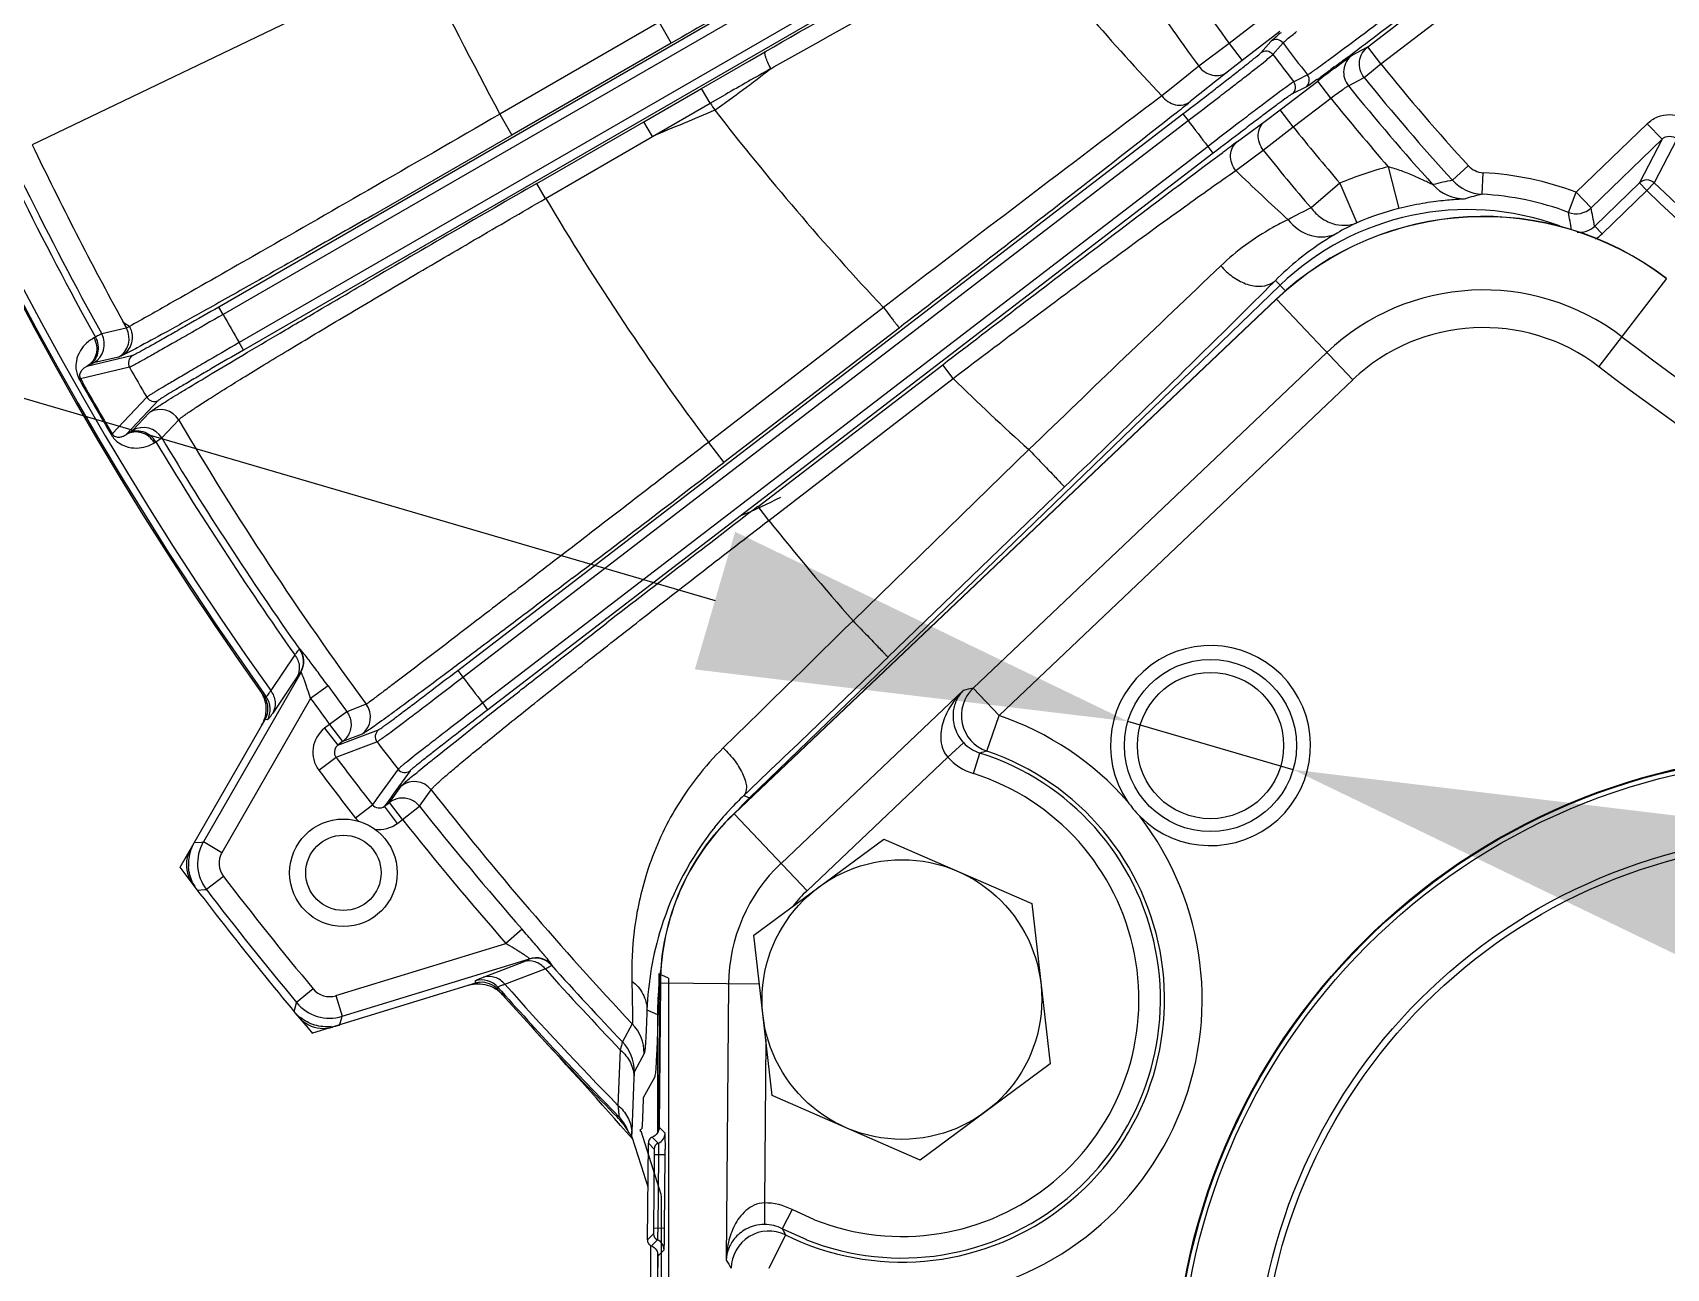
# Model space of a CAD drawing. Header units: millimetres. Extents: x -6 to 705, y -10 to 538.
# Drawn here: x 476.02 to 491.21, y 295.84 to 307.32 of the extents above; entities that cross this region are included whole.
import ezdxf

# ---------------------------------------------------------------- set-up
doc = ezdxf.new("R2010")
doc.units = ezdxf.units.MM
doc.linetypes.add('HIDDEN', pattern=[9.525, 6.35, -3.175])
for name, color, linetype in [('02___PRT_ALL_AXES', 7, 'Continuous'), ('06___PRT_ALL_SURFS', 7, 'Continuous'), ('3_ALL_AXES', 7, 'Continuous'), ('DEFAULT_2', 8, 'HIDDEN')]:
    doc.layers.add(name, color=color, linetype=linetype)
doc.layers.add('\\M+5D7DC\\M+5C4DA\\M+5BFF2\\M+5CFDF', color=7, linetype='Continuous', lineweight=50)

msp = doc.modelspace()

# ---------------------------------------------------------------- linework, layer by layer
at = {"color": 0, "linetype": 'Continuous', "lineweight": -3}
for p, q in [((488.43, 307.192), (490.951, 309.126)), ((485.109, 309.023), (477.749, 304.773)), ((485.149, 308.954), (477.789, 304.704)), ((488.552, 307.033), (491.029, 308.934)), ((485.3, 308.692), (477.939, 304.443)), ((485.34, 308.623), (477.979, 304.373)), ((479.617, 308.013), (476.013, 306.282)), ((481.842, 307.42), (480.361, 306.566)), ((481.842, 307.421), (481.955, 307.225)), ((487.491, 307.492), (487.141, 307.224)), ((487.612, 307.334), (487.263, 307.066)), ((481.955, 307.225), (480.473, 306.37)), ((482.681, 307.062), (482.8, 307.131)), ((482.8, 307.131), (482.83, 307.148)), ((487.141, 307.224), (486.859, 307.011)), ((487.141, 307.224), (487.263, 307.066)), ((487.436, 307.136), (487.53, 307.243)), ((487.548, 307.12), (487.619, 307.201)), ((487.619, 307.201), (487.643, 307.228)), ((488.284, 307.114), (488.43, 307.192)), ((488.552, 307.033), (488.43, 307.192)), ((482.237, 306.806), (482.681, 307.062)), ((482.881, 306.989), (482.91, 307.006)), ((486.859, 307.011), (486.602, 306.806)), ((487.123, 306.957), (486.78, 306.683)), ((487.263, 307.066), (487.123, 306.957)), ((488.118, 307.005), (488.088, 306.982)), ((488.397, 306.908), (488.552, 307.033)), ((481.699, 306.496), (482.237, 306.806)), ((482.318, 306.668), (482.237, 306.806)), ((486.602, 306.806), (486.516, 306.737)), ((487.615, 306.606), (487.965, 306.874)), ((487.856, 306.818), (487.728, 306.755)), ((487.774, 306.883), (487.742, 306.868)), ((487.87, 306.931), (487.774, 306.883)), ((487.881, 306.833), (487.856, 306.818)), ((487.958, 306.888), (487.881, 306.833)), ((488.086, 306.716), (487.965, 306.874)), ((488.25, 306.83), (488.397, 306.908)), ((481.78, 306.358), (482.317, 306.668)), ((482.317, 306.668), (482.458, 306.748)), ((487.737, 306.448), (488.086, 306.716)), ((479.97, 301.395), (486.712, 306.569)), ((480.018, 301.332), (486.761, 306.506)), ((480.361, 306.566), (480.473, 306.37)), ((480.706, 305.922), (481.699, 306.496)), ((481.78, 306.358), (481.699, 306.496)), ((486.648, 306.577), (486.606, 306.544)), ((486.712, 306.569), (486.761, 306.506)), ((487.219, 306.311), (487.475, 306.5)), ((487.475, 306.5), (487.615, 306.606)), ((487.737, 306.448), (487.615, 306.606)), ((480.787, 305.783), (481.78, 306.358)), ((487.459, 306.23), (487.737, 306.448)), ((490.367, 305.84), (491.027, 306.477)), ((490.506, 305.696), (491.166, 306.333)), ((491.166, 306.333), (490.955, 305.927)), ((491.166, 306.333), (491.027, 306.477)), ((491.305, 306.334), (491.094, 305.927)), ((486.945, 306.266), (480.202, 301.092)), ((486.993, 306.203), (480.251, 301.029)), ((486.993, 306.203), (486.945, 306.266)), ((487.037, 306.177), (487.083, 306.211)), ((487.203, 306.042), (487.459, 306.23)), ((488.621, 306.077), (488.719, 305.69)), ((489.218, 305.952), (489.365, 306.086)), ((480.787, 305.783), (480.706, 305.922)), ((488.171, 305.924), (487.903, 305.695)), ((488.171, 305.924), (488.33, 305.557)), ((489.493, 305.822), (489.503, 306.021)), ((490.955, 305.927), (490.54, 305.526)), ((491.025, 305.855), (490.955, 305.927)), ((491.094, 305.927), (491.025, 305.855)), ((490.296, 305.653), (490.367, 305.84)), ((490.506, 305.696), (490.367, 305.84)), ((491.025, 305.855), (490.609, 305.454)), ((490.609, 305.454), (490.54, 305.526)), ((487.617, 304.976), (482.682, 300.21)), ((487.573, 305.021), (487.49, 304.939)), ((487.573, 305.021), (487.67, 304.921)), ((491.206, 305.038), (490.579, 304.219)), ((482.539, 300.061), (487.581, 304.845)), ((487.581, 304.845), (488.29, 304.097)), ((477.789, 304.704), (477.749, 304.773)), ((483.927, 304.769), (482.3, 303.515)), ((476.889, 304.578), (476.66, 304.523)), ((476.917, 304.593), (476.889, 304.578)), ((484.073, 304.578), (482.443, 303.327)), ((476.601, 304.493), (476.588, 304.486)), ((477.979, 304.373), (477.939, 304.443)), ((476.918, 304.213), (476.462, 304.105)), ((476.948, 304.322), (476.523, 304.221)), ((476.536, 304.228), (476.523, 304.221)), ((476.815, 304.307), (476.585, 304.253)), ((482.762, 302.919), (484.479, 304.237)), ((484.575, 304.109), (484.479, 304.237)), ((484.761, 301.23), (488.049, 304.351)), ((476.452, 304.1), (476.462, 304.105)), ((482.861, 302.789), (484.575, 304.109)), ((485.002, 300.976), (488.29, 304.097)), ((477.079, 303.935), (476.758, 303.593)), ((477.188, 303.906), (476.889, 303.588)), ((476.947, 303.626), (477.105, 303.793)), ((477.219, 303.556), (477.376, 303.723)), ((476.748, 303.588), (476.758, 303.593)), ((476.889, 303.588), (476.901, 303.596)), ((477.151, 303.512), (477.163, 303.52)), ((482.3, 303.515), (482.443, 303.327)), ((485.279, 303.448), (483.645, 301.857)), ((485.611, 303.101), (483.97, 301.517)), ((482.861, 302.789), (482.762, 302.919)), ((481.035, 302.252), (481.002, 302.227)), ((481.323, 301.81), (481.357, 301.836)), ((478.455, 301.54), (478.231, 301.208)), ((478.503, 301.592), (478.499, 301.591)), ((478.513, 301.377), (477.605, 299.8)), ((478.474, 301.331), (478.25, 300.998)), ((478.513, 301.377), (478.509, 301.376)), ((479.97, 301.395), (480.018, 301.332)), ((478.764, 301.25), (478.602, 301.133)), ((484.671, 301.21), (482.976, 299.601)), ((484.761, 301.23), (485.002, 300.976)), ((478.602, 301.133), (477.778, 299.7)), ((478.19, 301.15), (478.169, 301.156)), ((479.12, 301.08), (478.939, 301.011)), ((480.251, 301.029), (480.202, 301.092)), ((477.388, 299.565), (478.179, 300.94)), ((478.2, 300.934), (478.179, 300.94)), ((478.778, 300.893), (478.732, 300.857)), ((478.939, 301.011), (478.778, 300.893)), ((478.778, 300.893), (478.9, 300.734)), ((484.889, 300.645), (485.002, 300.976)), ((478.732, 300.857), (478.854, 300.699)), ((478.854, 300.699), (479.084, 300.786)), ((478.9, 300.734), (478.854, 300.699)), ((479.081, 300.802), (478.9, 300.734)), ((479.069, 300.674), (479.219, 300.731)), ((479.084, 300.786), (479.234, 300.843)), ((484.525, 300.588), (484.672, 300.723)), ((478.679, 300.467), (478.839, 300.587)), ((478.839, 300.587), (479.069, 300.674)), ((484.525, 300.588), (483.217, 299.347)), ((484.764, 300.436), (484.825, 300.626)), ((479.415, 300.476), (479.218, 300.203)), ((479.527, 300.462), (479.37, 300.244)), ((479.335, 300.167), (479.445, 300.32)), ((479.613, 300.133), (479.723, 300.285)), ((479.02, 300.023), (479.177, 300.146)), ((479.218, 300.203), (479.177, 300.146)), ((479.322, 300.177), (479.289, 300.132)), ((479.289, 300.132), (479.335, 300.167)), ((479.411, 299.973), (479.289, 300.132)), ((479.37, 300.244), (479.322, 300.177)), ((479.457, 300.009), (479.335, 300.167)), ((479.457, 300.009), (479.613, 300.133)), ((482.63, 300.232), (482.682, 300.21)), ((482.682, 300.21), (482.689, 300.203)), ((479.411, 299.973), (479.457, 300.009)), ((483.217, 299.347), (482.539, 300.061)), ((477.52, 299.795), (477.589, 299.799)), ((477.589, 299.799), (477.605, 299.8)), ((477.778, 299.7), (477.605, 299.8)), ((477.548, 299.352), (477.618, 299.357)), ((477.618, 299.357), (477.634, 299.358)), ((477.792, 299.479), (477.634, 299.358)), ((480.568, 298.988), (480.418, 298.856)), ((478.838, 298.371), (480.418, 298.856)), ((478.897, 298.18), (480.636, 298.714)), ((480.208, 298.543), (480.582, 298.687)), ((480.408, 298.477), (480.782, 298.622)), ((480.635, 298.711), (480.636, 298.714)), ((480.842, 298.654), (480.844, 298.657)), ((480.136, 298.486), (478.619, 298.021)), ((480.135, 298.503), (480.135, 298.508)), ((480.136, 298.486), (480.135, 298.503)), ((480.344, 298.428), (480.343, 298.45)), ((481.929, 298.535), (481.841, 298.573)), ((481.854, 298.486), (481.843, 297.147)), ((482.776, 298.478), (481.854, 298.486)), ((481.929, 298.535), (481.929, 295.106)), ((482.488, 298.48), (482.466, 295.913)), ((478.448, 298.225), (478.467, 298.292)), ((478.467, 298.292), (478.472, 298.307)), ((478.625, 298.435), (478.472, 298.307)), ((478.838, 298.371), (478.897, 298.18)), ((478.872, 298.098), (478.892, 298.165)), ((478.892, 298.165), (478.897, 298.18)), ((481.729, 298.238), (481.827, 298.197)), ((481.827, 298.197), (481.827, 297.095)), ((481.827, 298.197), (481.852, 298.197)), ((481.593, 298.11), (481.501, 297.942)), ((481.481, 297.868), (481.459, 297.351)), ((481.703, 297.834), (481.612, 297.666)), ((482.834, 297.966), (482.821, 296.444)), ((481.608, 297.606), (481.59, 297.107)), ((481.801, 297.616), (481.695, 297.422)), ((481.694, 297.407), (481.688, 297.236)), ((481.695, 297.422), (481.694, 297.407)), ((481.466, 297.249), (481.452, 297.243)), ((481.563, 297.097), (481.555, 297.108)), ((481.59, 297.107), (481.589, 297.086)), ((481.666, 297.127), (481.68, 297.133)), ((481.666, 297.127), (481.666, 297.109)), ((481.671, 297.114), (481.666, 297.109)), ((481.671, 297.114), (481.859, 296.526)), ((481.898, 297.092), (481.843, 297.147)), ((481.734, 296.101), (481.742, 297)), ((481.742, 297), (481.796, 296.944)), ((481.779, 297.055), (481.834, 296.999)), ((481.796, 296.944), (481.797, 296.892)), ((481.797, 296.892), (481.791, 296.208)), ((481.899, 296.892), (481.797, 296.892)), ((481.835, 296.892), (481.829, 296.207)), ((481.893, 296.207), (481.899, 296.892)), ((482.821, 296.444), (482.822, 296.244)), ((483.08, 296.382), (482.987, 296.204)), ((483.288, 296.286), (483.08, 296.382)), ((481.791, 296.208), (481.789, 296.156)), ((481.893, 296.207), (481.791, 296.208)), ((481.862, 296.249), (481.862, 295.08)), ((483.214, 296.101), (482.987, 296.204)), ((481.789, 296.156), (481.734, 296.101)), ((481.762, 296.045), (481.762, 295.08)), ((481.826, 296.1), (481.77, 296.045)), ((481.832, 295.952), (481.888, 296.007)), ((483.018, 296.147), (482.862, 295.833)), ((481.821, 294.614), (481.832, 295.952))]:
    msp.add_line(p, q, dxfattribs=at)
for centre, radius in [((504.629, 320.026), 17.5), ((504.629, 320.026), 16.986), ((486.968, 300.696), 0.68), ((492.629, 294.626), 6), ((492.629, 294.626), 5.993), ((492.629, 294.626), 5.95), ((492.629, 294.626), 5.25), ((492.629, 294.626), 5.19)]:
    msp.add_circle(centre, radius, dxfattribs=at)
for centre, radius, start, end in [((504.629, 320.026), 32.5, 170.2196, 215.4947), ((504.629, 320.026), 32.486, 170.1901, 215.5241), ((504.629, 320.026), 32.419, 170.2303, 215.4839), ((504.629, 320.026), 21.673, 211.294, 216.206), ((504.629, 320.026), 22.026, 211.2806, 216.2194), ((503.277, 322.572), 23.058, 218.3777, 223.3735), ((539.499, 337.912), 66.932, 206.53323, 207.92579), ((378.024, 453.863), 183.544, 306.99757, 307.44691), ((504.629, 320.026), 32.044, 203.5048, 208.9952), ((504.629, 320.026), 31.978, 203.5011, 208.9989), ((487.579, 307.18), 0.08, 36.9793, 127.4791), ((491.124, 303.044), 5.529, 129.278, 129.6743), ((447.836, 361.325), 67.627, 306.64464, 306.93939), ((487.484, 307.072), 0.08, 37.0569, 127.4417), ((504.629, 320.026), 21.408, 217.0735, 217.9265), ((504.629, 320.026), 21.268, 216.9956, 218.0044), ((488.406, 306.956), 0.2, 127.5809, 218.8784), ((472.176, 320.87), 17.529, 305.5224, 307.6402), ((564.813, 162.64), 165.981, 119.57897, 119.74699), ((509.33, 279.033), 35.094, 127.1861, 127.5032), ((477.241, 321.709), 18.29, 306.0203, 306.3734), ((466.759, 335.918), 35.947, 306.4542, 306.6147), ((504.629, 320.026), 20.671, 218.9444, 222.4045), ((487.679, 306.818), 0.08, 307.5738, 37.9435), ((487.807, 306.882), 0.08, 307.5583, 38.0208), ((482.208, 314.886), 9.851, 305.7147, 305.9905), ((504.629, 320.026), 21.033, 218.857, 222.1522), ((504.629, 320.026), 20.871, 218.9444, 222.4045), ((498.479, 317.408), 19.405, 213.606, 213.8361), ((881.23, -215.212), 654.393, 127.097726, 127.382437), ((456.814, 344.191), 48.009, 308.42, 308.6222), ((504.629, 320.026), 21.233, 218.8208, 221.068), ((562.368, 116.431), 206.317, 112.81701, 112.99225), ((502.21, 321.974), 25.105, 217.7526, 223.2597), ((504.629, 320.026), 22.407, 217.1143, 217.8857), ((504.629, 320.026), 21.673, 218.794, 220.5915), ((507.884, 321.59), 35.356, 205.6561, 208.6439), ((518.315, 264.109), 52.421, 126.3842, 126.5692), ((504.629, 320.026), 22.026, 218.7806, 220.5915), ((502.16, 321.477), 21.493, 225.9004, 227.6812), ((489.357, 303.174), 2.995, 104.2209, 113.3164), ((489.513, 306.222), 0.2, 222.4266, 267.0776), ((655.182, 3.633), 349.029, 119.99284, 120.28997), ((489.704, 303.365), 2.632, 100.6331, 104.6989), ((489.332, 306.178), 0.399, 222.023, 270.4245), ((489.514, 306.221), 0.4, 222.3393, 267.0254), ((489.357, 303.174), 2.851, 69.2471, 87.059), ((504.629, 320.026), 19.545, 226.1693, 264.544), ((503.281, 319.146), 26.163, 210.7137, 216.6849), ((490.005, 303.626), 2.255, 103.1265, 107.2815), ((489.357, 303.174), 2.651, 69.2471, 87.0588), ((504.629, 320.026), 19.644, 226.1693, 257.414), ((489.506, 302.815), 2.798, 52.5922, 133.5), ((489.357, 303.174), 2.505, 70.0081, 134), ((489.134, 303.042), 2.924, 114.8864, 119.5931), ((489.357, 303.174), 2.595, 104.2209, 113.3164), ((490.367, 305.84), 0.2, 249.2507, 313.9964), ((481.606, 304.156), 8.819, 8.7022, 9.777), ((480.478, 303.632), 10.238, 10.6562, 11.6299), ((489.432, 303.236), 2.57, 115.4091, 120.0436), ((490.401, 305.669), 0.2, 262.817, 314.006), ((490.4, 305.67), 0.301, 299.4655, 313.971), ((737.2, 42.017), 363.057, 133.54867, 133.93875), ((369.229, 423.946), 167.775, 313.92228, 314.82024), ((489.506, 302.815), 2.117, 52.5922, 133.5), ((504.629, 320.026), 30.906, 209.7204, 210.2796), ((476.485, 304.426), 0.2, 300.0255, 29.0084), ((476.715, 304.48), 0.2, 300.0234, 29.123), ((504.621, 319.806), 31.638, 208.6418, 208.7732), ((489.506, 302.815), 1.767, 52.5922, 133.5), ((504.997, 323.071), 23.383, 232.5922, 260.4078), ((476.988, 304.252), 0.08, 120.0233, 209.7203), ((504.629, 320.026), 31.905, 209.7117, 210.2883), ((504.997, 323.071), 23.733, 232.5922, 260.4078), ((504.629, 320.026), 32.366, 209.4762, 210.5238), ((504.629, 320.026), 32.355, 209.4762, 210.5238), ((500.494, 320.355), 22.745, 225.5832, 228.0152), ((477.148, 303.975), 0.08, 210.2797, 299.9767), ((477.205, 303.62), 0.2, 30.8803, 119.9912), ((477.047, 303.453), 0.2, 30.9919, 119.9769), ((504.666, 319.834), 31.691, 210.5564, 216.2827), ((504.629, 320.026), 32.044, 211.0048, 215.2337), ((504.629, 320.026), 31.978, 211.0011, 215.2035), ((254.932, 599.841), 373.74, 307.22697, 307.49845), ((698.051, 22.239), 353.739, 127.48919, 127.77651), ((503.054, 318.976), 25.88, 218.7177, 221.414), ((-18.657, 813.328), 716.875, 314.346779, 314.481808), ((486.968, 300.696), 0.93, 224.9514, 213.9918), ((478.336, 301.476), 0.2, 330.1135, 35.1908), ((478.339, 301.477), 0.2, 330.1102, 35.1906), ((319.59, 471.748), 236.642, 313.54891, 313.99837), ((504.629, 320.026), 30.906, 217.2204, 217.7796), ((504.629, 320.026), 31.961, 215.977, 216.5074), ((485.002, 300.976), 0.35, 133.541, 251.1192), ((486.126, 294.979), 6.398, 102.3231, 103.1482), ((478.005, 301.04), 0.2, 24.4304, 35.4463), ((478.006, 301.04), 0.2, 330.0715, 13.7814), ((478.004, 301.039), 0.201, 13.862, 24.4647), ((478.027, 301.034), 0.2, 330.0716, 35.507), ((504.629, 320.026), 32.161, 215.977, 216.5074), ((478.959, 300.961), 0.2, 307.5232, 36.6108), ((477.887, 301.034), 0.3, 330.1207, 341.1945), ((484.1, 298.335), 2.791, 41.295, 71.1595), ((478.903, 300.635), 0.28, 127.4797, 216.9935), ((478.782, 300.889), 0.195, 307.5108, 315.0728), ((479.283, 300.779), 0.08, 127.5727, 217.2222), ((504.629, 320.026), 31.905, 217.2117, 217.7883), ((484.93, 300.96), 0.35, 222.5525, 252.4845), ((478.903, 300.635), 0.0801, 127.3758, 194.8742), ((504.629, 320.026), 32.296, 217.0069, 217.9931), ((484.1, 298.335), 2.441, 243.67, 71.1602), ((484.1, 298.335), 2.403, 248.3471, 72.4648), ((484.93, 300.96), 0.55, 222.5372, 252.4602), ((486.454, 295.124), 5.738, 105.8293, 106.4963), ((504.629, 320.026), 32.496, 217.0069, 217.9931), ((479.478, 300.525), 0.08, 217.7797, 307.4767), ((484.1, 298.335), 2.203, 248.3619, 72.4648), ((479.566, 300.161), 0.2, 38.3923, 127.4891), ((504.729, 319.885), 31.772, 218.0889, 223.2637), ((504.629, 320.026), 31.961, 218.4926, 221.1658), ((484.616, 298.137), 2.887, 133.4639, 137.152), ((484.625, 298.199), 2.796, 134.0073, 136.8369), ((486.97, 300.698), 0.932, 214.0043, 224.9389), ((479.241, 300.196), 0.28, 218.002, 226.3124), ((479.24, 300.196), 0.28, 261.3569, 307.5054), ((504.629, 320.026), 32.161, 218.4926, 221.1658), ((484.052, 298.467), 2.198, 133.5, 179.5), ((484.624, 298.129), 2.899, 137.4146, 141.4091), ((484.623, 298.13), 2.896, 137.1494, 137.4144), ((484.1, 298.335), 2.791, 275.3518, 37.6482), ((477.746, 299.587), 0.299, 161.3533, 205.8837), ((477.747, 299.587), 0.3, 150.1239, 161.4469), ((477.869, 299.594), 0.403, 161.4857, 172.3886), ((477.867, 299.595), 0.401, 150.1252, 161.5237), ((477.951, 299.601), 0.4, 150.0845, 217.4259), ((477.951, 299.601), 0.2, 150.0749, 217.4355), ((504.629, 320.026), 34.07, 216.9103, 220.2325), ((477.865, 299.595), 0.399, 172.4515, 183.6633), ((484.052, 298.467), 1.564, 133.5, 179.5), ((477.747, 299.587), 0.3, 205.7892, 217.1921), ((477.867, 299.595), 0.401, 205.8488, 217.304), ((504.629, 320.026), 33.999, 217.439, 219.7039), ((504.629, 320.026), 33.799, 217.439, 219.7039), ((484.052, 298.467), 1.214, 133.5, 142.5401), ((480.693, 298.52), 0.2, 41.9543, 107.0326), ((480.695, 298.523), 0.2, 41.9519, 107.0325), ((504.629, 320.026), 32.044, 221.9092, 223.7488), ((504.629, 320.026), 31.978, 221.9394, 223.678), ((484.635, 298.196), 2.809, 171.3616, 174.0314), ((480.194, 298.317), 0.2, 41.6382, 107.0775), ((480.194, 298.295), 0.2, 95.9283, 107.0219), ((480.194, 298.295), 0.2, 41.6264, 95.9922), ((504.629, 320.026), 32.486, 221.6187, 224.5185), ((504.629, 320.026), 32.419, 221.6589, 224.3825), ((484.632, 298.196), 2.805, 174.0288, 179.9878), ((478.779, 298.562), 0.4, 219.717, 287.0583), ((478.779, 298.562), 0.2, 219.7074, 287.068), ((504.629, 320.026), 32.5, 221.6482, 224.5084), ((480.162, 298.18), 0.3, 41.8085, 52.8048), ((478.755, 298.481), 0.401, 219.838, 231.2358), ((478.721, 298.366), 0.3, 219.9497, 231.2715), ((478.721, 298.365), 0.299, 231.1779, 275.7074), ((478.721, 298.366), 0.3, 275.6128, 287.0178), ((478.755, 298.481), 0.401, 275.5603, 287.0169), ((451.432, 270.768), 39.999, 41.0546, 42.9833), ((481.303, 297.834), 0.4, 0.0348, 43.6039), ((481.212, 297.666), 0.4, 0.0374, 43.7148), ((480.95, 296.751), 0.703, 37.7137, 44.4478), ((481.179, 296.967), 0.402, 26.4922, 44.4474), ((480.947, 296.748), 0.707, 30.6151, 37.7449), ((481.18, 296.969), 0.4, 20.4222, 26.4401), ((481.265, 297.084), 0.324, 0.4872, 4.8439), ((476.893, 297.256), 4.7, 357.6004, 357.934), ((481.798, 297.092), 0.1, 291.5177, 359.4885), ((573.07, 326.304), 96.042, 197.72814, 198.01918), ((481.856, 296.944), 0.06, 111.5178, 179.4884), ((482.825, 295.894), 0.55, 62.4187, 90.4666), ((482.863, 295.833), 0.35, 63.7095, 179.4605), ((482.825, 295.894), 0.35, 62.3902, 90.4569), ((488.088, 298.846), 5.744, 207.3834, 208.0335), ((481.849, 296.156), 0.06, 179.5115, 247.4823), ((481.788, 296.008), 0.1, 359.5115, 67.4823), ((487.958, 299.187), 6.394, 210.799, 211.6027)]:
    msp.add_arc(centre, radius, start, end, dxfattribs=at)
for points, knots in [([(484.689, 308.824), (484.296, 308.589), (483.386, 308.054), (482.472, 307.524), (481.955, 307.225)], [0, 0, 0, 0, 0.433779, 1, 1, 1, 1]), ([(482.83, 307.148), (483.246, 307.387), (483.983, 307.809), (484.722, 308.227), (485.044, 308.406)], [0, 0, 0, 0, 0.565267, 1, 1, 1, 1]), ([(482.91, 307.006), (483.353, 307.256), (483.975, 307.603), (484.74, 308.017), (485.06, 308.185), (485.201, 308.257)], [0, 0, 0, 0, 0.584361, 0.818785, 1, 1, 1, 1]), ([(489.582, 308.213), (489.294, 307.992), (488.799, 307.616), (488.303, 307.243), (488.095, 307.09)], [0, 0, 0, 0, 0.584524, 1, 1, 1, 1]), ([(487.53, 307.243), (487.536, 307.25), (487.558, 307.269), (487.58, 307.287), (487.594, 307.3)], [0, 0, 0, 0, 0.333964, 1, 1, 1, 1]), ([(487.643, 307.228), (487.646, 307.233), (487.659, 307.244), (487.701, 307.28), (487.739, 307.311), (487.769, 307.335)], [0, 0, 0, 0, 0.109961, 0.314136, 1, 1, 1, 1]), ([(482.881, 306.989), (482.871, 307.008), (482.854, 307.043), (482.834, 307.092), (482.825, 307.123), (482.825, 307.145), (482.83, 307.148)], [0, 0, 0, 0, 0.376852, 0.687807, 0.898675, 1, 1, 1, 1]), ([(486.712, 306.569), (486.803, 306.638), (486.934, 306.739), (487.1, 306.869), (487.207, 306.952), (487.296, 307.022), (487.364, 307.076), (487.408, 307.112), (487.43, 307.129), (487.436, 307.136)], [0, 0, 0, 0, 0.371024, 0.539775, 0.689142, 0.813827, 0.909259, 0.972086, 1, 1, 1, 1]), ([(486.761, 306.506), (486.859, 306.581), (487.002, 306.69), (487.183, 306.831), (487.299, 306.921), (487.396, 306.997), (487.47, 307.055), (487.518, 307.095), (487.542, 307.114), (487.548, 307.12)], [0, 0, 0, 0, 0.370994, 0.539733, 0.68909, 0.81377, 0.909206, 0.972046, 1, 1, 1, 1]), ([(488.119, 306.992), (488.141, 307.008), (488.179, 307.037), (488.229, 307.075), (488.262, 307.099), (488.279, 307.111), (488.284, 307.114)], [0, 0, 0, 0, 0.393055, 0.702622, 0.909247, 1, 1, 1, 1]), ([(488.397, 306.908), (488.364, 306.948), (488.33, 307.059), (488.389, 307.16), (488.43, 307.192)], [0, 0, 0, 0, 0.500325, 1, 1, 1, 1]), ([(486.859, 307.011), (486.89, 306.971), (486.959, 306.924), (487.06, 306.923), (487.105, 306.943), (487.123, 306.957)], [0, 0, 0, 0, 0.516286, 0.763029, 1, 1, 1, 1]), ([(488.095, 307.09), (488.066, 307.068), (488.014, 307.031), (487.947, 306.982), (487.902, 306.951), (487.879, 306.935), (487.87, 306.931)], [0, 0, 0, 0, 0.395938, 0.696768, 0.898813, 1, 1, 1, 1]), ([(487.742, 306.868), (487.734, 306.863), (487.71, 306.845), (487.659, 306.809), (487.584, 306.752), (487.486, 306.679), (487.368, 306.59), (487.185, 306.451), (487.043, 306.342), (486.945, 306.266)], [0, 0, 0, 0, 0.027955, 0.090796, 0.186233, 0.310913, 0.46027, 0.629011, 1, 1, 1, 1]), ([(488.086, 306.716), (488.106, 306.73), (488.143, 306.757), (488.187, 306.788), (488.217, 306.809), (488.232, 306.82), (488.243, 306.826), (488.248, 306.83), (488.25, 306.83)], [0, 0, 0, 0, 0.368499, 0.685389, 0.810156, 0.906261, 0.970276, 1, 1, 1, 1]), ([(486.516, 306.737), (486.546, 306.696), (486.616, 306.649), (486.716, 306.649), (486.762, 306.669), (486.78, 306.683)], [0, 0, 0, 0, 0.516285, 0.763024, 1, 1, 1, 1]), ([(487.728, 306.755), (487.72, 306.751), (487.698, 306.734), (487.651, 306.702), (487.582, 306.65), (487.491, 306.582), (487.383, 306.5), (487.215, 306.373), (487.084, 306.272), (486.993, 306.203)], [0, 0, 0, 0, 0.027914, 0.090741, 0.186174, 0.310859, 0.460227, 0.628979, 1, 1, 1, 1]), ([(480.361, 306.566), (479.952, 306.329), (479.187, 305.888), (478.165, 305.3), (477.426, 304.88), (477.044, 304.662), (476.917, 304.593)], [0, 0, 0, 0, 0.357317, 0.667435, 0.890771, 1, 1, 1, 1]), ([(486.606, 306.544), (486.243, 306.257), (485.4, 305.599), (484.553, 304.947), (484.073, 304.578)], [0, 0, 0, 0, 0.43361, 1, 1, 1, 1]), ([(487.459, 306.23), (487.427, 306.27), (487.4, 306.349), (487.425, 306.447), (487.456, 306.485), (487.475, 306.5)], [0, 0, 0, 0, 0.516286, 0.763029, 1, 1, 1, 1]), ([(491.027, 306.477), (491.055, 306.504), (491.12, 306.547), (491.236, 306.569), (491.351, 306.547), (491.417, 306.503), (491.445, 306.477)], [0, 0, 0, 0, 0.24979, 0.499723, 0.749804, 1, 1, 1, 1]), ([(480.473, 306.37), (480.043, 306.122), (479.416, 305.761), (478.611, 305.302), (478.086, 305.004), (477.639, 304.752), (477.283, 304.553), (477.029, 304.415), (476.895, 304.343), (476.845, 304.32)], [0, 0, 0, 0, 0.35718, 0.520809, 0.667264, 0.791844, 0.890665, 0.960732, 1, 1, 1, 1]), ([(491.166, 306.333), (491.184, 306.351), (491.235, 306.373), (491.287, 306.351), (491.305, 306.334)], [0, 0, 0, 0, 0.499146, 1, 1, 1, 1]), ([(487.203, 306.042), (487.171, 306.082), (487.144, 306.161), (487.169, 306.258), (487.2, 306.297), (487.219, 306.311)], [0, 0, 0, 0, 0.516284, 0.763025, 1, 1, 1, 1]), ([(484.479, 304.237), (484.96, 304.606), (485.811, 305.255), (486.665, 305.9), (487.037, 306.177)], [0, 0, 0, 0, 0.566785, 1, 1, 1, 1]), ([(484.575, 304.109), (485.081, 304.493), (485.796, 305.03), (486.675, 305.67), (487.043, 305.932), (487.203, 306.042)], [0, 0, 0, 0, 0.584571, 0.821589, 1, 1, 1, 1]), ([(489.036, 305.911), (489.033, 305.912), (489.024, 305.916), (489, 305.927), (488.962, 305.946), (488.911, 305.969), (488.838, 306.002), (488.742, 306.04), (488.662, 306.066), (488.621, 306.077)], [0, 0, 0, 0, 0.022872, 0.065934, 0.178814, 0.305761, 0.439239, 0.71616, 1, 1, 1, 1]), ([(491.094, 305.927), (491.076, 305.944), (491.025, 305.965), (490.973, 305.944), (490.955, 305.927)], [0, 0, 0, 0, 0.50008, 1, 1, 1, 1]), ([(477.376, 303.723), (477.378, 303.726), (477.386, 303.734), (477.402, 303.747), (477.425, 303.764), (477.472, 303.797), (477.549, 303.848), (477.663, 303.922), (477.807, 304.013), (477.978, 304.119), (478.176, 304.24), (478.486, 304.428), (478.926, 304.691), (479.503, 305.033), (480.132, 305.402), (480.566, 305.654), (480.787, 305.783)], [0, 0, 0, 0, 0.002953, 0.008091, 0.015442, 0.025003, 0.050717, 0.085041, 0.127708, 0.178379, 0.236624, 0.301974, 0.451658, 0.622151, 0.807284, 1, 1, 1, 1]), ([(489.335, 305.779), (489.329, 305.777), (489.308, 305.777), (489.267, 305.773), (489.205, 305.769), (489.127, 305.762), (489.037, 305.751), (488.898, 305.73), (488.792, 305.708), (488.719, 305.69)], [0, 0, 0, 0, 0.031037, 0.099705, 0.200602, 0.327687, 0.475756, 0.640313, 1, 1, 1, 1]), ([(487.69, 305.585), (487.641, 305.562), (487.416, 305.446), (487.209, 305.294), (487.064, 305.157)], [0, 0, 0, 0, 0.212496, 1, 1, 1, 1]), ([(487.69, 305.585), (487.743, 305.516), (487.858, 305.435), (488.029, 305.419), (488.11, 305.442), (488.146, 305.46)], [0, 0, 0, 0, 0.515977, 0.762074, 1, 1, 1, 1]), ([(487.903, 305.695), (487.929, 305.661), (487.989, 305.601), (488.099, 305.544), (488.217, 305.526), (488.295, 305.542), (488.33, 305.557)], [0, 0, 0, 0, 0.263977, 0.518969, 0.762909, 1, 1, 1, 1]), ([(488.146, 305.46), (488.102, 305.435), (487.897, 305.31), (487.708, 305.157), (487.573, 305.021)], [0, 0, 0, 0, 0.207456, 1, 1, 1, 1]), ([(487.064, 305.157), (487.095, 305.12), (487.166, 305.053), (487.287, 304.986), (487.412, 304.959), (487.492, 304.973), (487.525, 304.989)], [0, 0, 0, 0, 0.280855, 0.549653, 0.790411, 1, 1, 1, 1]), ([(477.105, 303.793), (477.109, 303.798), (477.125, 303.809), (477.157, 303.831), (477.206, 303.862), (477.27, 303.903), (477.351, 303.953), (477.488, 304.037), (477.697, 304.162), (477.99, 304.337), (478.334, 304.54), (478.723, 304.769), (478.997, 304.93), (479.14, 305.013)], [0, 0, 0, 0, 0.008359, 0.024679, 0.048931, 0.081055, 0.120912, 0.168327, 0.285062, 0.429288, 0.59858, 0.789969, 1, 1, 1, 1]), ([(477.789, 304.704), (477.68, 304.642), (477.523, 304.551), (477.322, 304.436), (477.193, 304.363), (477.086, 304.303), (477.012, 304.262), (476.967, 304.237), (476.944, 304.225), (476.928, 304.217), (476.921, 304.213), (476.918, 304.213)], [0, 0, 0, 0, 0.374844, 0.544935, 0.694992, 0.819577, 0.914015, 0.948828, 0.974886, 0.991995, 1, 1, 1, 1]), ([(477.749, 304.773), (477.649, 304.716), (477.504, 304.633), (477.319, 304.527), (477.201, 304.46), (477.102, 304.405), (477.034, 304.367), (476.992, 304.344), (476.971, 304.333), (476.957, 304.326), (476.95, 304.322), (476.948, 304.322)], [0, 0, 0, 0, 0.374823, 0.544904, 0.694955, 0.819543, 0.913992, 0.948813, 0.974878, 0.991992, 1, 1, 1, 1]), ([(483.928, 304.77), (483.946, 304.746), (483.972, 304.712), (484.005, 304.668), (484.027, 304.639), (484.046, 304.615), (484.058, 304.598), (484.066, 304.588), (484.07, 304.583), (484.072, 304.58), (484.073, 304.579), (484.073, 304.578)], [0, 0, 0, 0, 0.363322, 0.536062, 0.690308, 0.819251, 0.916461, 0.951745, 0.977665, 0.993864, 1, 1, 1, 1]), ([(476.66, 304.523), (476.654, 304.522), (476.634, 304.51), (476.615, 304.501), (476.601, 304.493)], [0, 0, 0, 0, 0.299525, 1, 1, 1, 1]), ([(476.917, 304.593), (476.943, 304.548), (476.959, 304.436), (476.889, 304.345), (476.845, 304.32)], [0, 0, 0, 0, 0.501449, 1, 1, 1, 1]), ([(476.917, 304.593), (476.911, 304.596), (476.888, 304.609), (476.867, 304.626), (476.855, 304.641)], [0, 0, 0, 0, 0.26816, 1, 1, 1, 1]), ([(476.588, 304.486), (476.564, 304.473), (476.516, 304.439), (476.455, 304.367), (476.422, 304.283), (476.417, 304.189), (476.435, 304.131), (476.452, 304.1)], [0, 0, 0, 0, 0.185744, 0.382422, 0.613855, 0.767811, 1, 1, 1, 1]), ([(476.588, 304.486), (476.601, 304.464), (476.617, 304.414), (476.614, 304.337), (476.582, 304.268), (476.544, 304.234), (476.523, 304.221)], [0, 0, 0, 0, 0.256165, 0.509245, 0.7569, 1, 1, 1, 1]), ([(476.601, 304.493), (476.614, 304.471), (476.63, 304.421), (476.627, 304.344), (476.595, 304.275), (476.557, 304.241), (476.536, 304.228)], [0, 0, 0, 0, 0.256165, 0.509245, 0.7569, 1, 1, 1, 1]), ([(477.939, 304.443), (477.831, 304.38), (477.674, 304.289), (477.474, 304.172), (477.347, 304.097), (477.241, 304.035), (477.168, 303.991), (477.124, 303.964), (477.102, 303.951), (477.088, 303.941), (477.081, 303.937), (477.079, 303.935)], [0, 0, 0, 0, 0.374865, 0.544956, 0.695008, 0.819588, 0.914021, 0.948831, 0.974883, 0.99199, 1, 1, 1, 1]), ([(477.979, 304.373), (477.88, 304.316), (477.735, 304.232), (477.552, 304.125), (477.434, 304.056), (477.337, 303.998), (477.27, 303.958), (477.23, 303.933), (477.209, 303.92), (477.196, 303.912), (477.19, 303.908), (477.188, 303.906)], [0, 0, 0, 0, 0.374836, 0.544918, 0.694962, 0.819547, 0.913998, 0.948816, 0.974873, 0.991982, 1, 1, 1, 1]), ([(476.523, 304.221), (476.515, 304.218), (476.498, 304.208), (476.476, 304.189), (476.461, 304.166), (476.452, 304.138), (476.456, 304.117), (476.462, 304.105)], [0, 0, 0, 0, 0.190811, 0.38645, 0.601969, 0.735005, 1, 1, 1, 1]), ([(476.585, 304.253), (476.58, 304.252), (476.564, 304.242), (476.547, 304.235), (476.536, 304.228)], [0, 0, 0, 0, 0.299659, 1, 1, 1, 1]), ([(476.845, 304.32), (476.842, 304.318), (476.832, 304.314), (476.822, 304.309), (476.815, 304.307)], [0, 0, 0, 0, 0.355668, 1, 1, 1, 1]), ([(477.151, 303.512), (477.137, 303.534), (477.103, 303.573), (477.034, 303.609), (476.958, 303.616), (476.91, 303.6), (476.889, 303.588)], [0, 0, 0, 0, 0.256165, 0.509245, 0.7569, 1, 1, 1, 1]), ([(476.901, 303.596), (476.912, 303.603), (476.927, 303.613), (476.944, 303.622), (476.947, 303.626)], [0, 0, 0, 0, 0.700341, 1, 1, 1, 1]), ([(477.163, 303.52), (477.15, 303.542), (477.115, 303.581), (477.047, 303.617), (476.971, 303.623), (476.922, 303.608), (476.901, 303.596)], [0, 0, 0, 0, 0.256165, 0.509245, 0.7569, 1, 1, 1, 1]), ([(476.748, 303.588), (476.766, 303.557), (476.807, 303.513), (476.892, 303.47), (476.981, 303.457), (477.074, 303.473), (477.127, 303.497), (477.151, 303.512)], [0, 0, 0, 0, 0.232243, 0.386195, 0.617609, 0.81427, 1, 1, 1, 1]), ([(476.758, 303.593), (476.764, 303.582), (476.781, 303.569), (476.81, 303.562), (476.837, 303.564), (476.865, 303.573), (476.881, 303.583), (476.889, 303.588)], [0, 0, 0, 0, 0.264924, 0.397997, 0.61353, 0.80918, 1, 1, 1, 1]), ([(477.163, 303.52), (477.176, 303.528), (477.195, 303.54), (477.214, 303.551), (477.219, 303.556)], [0, 0, 0, 0, 0.700394, 1, 1, 1, 1]), ([(482.3, 303.515), (482.096, 303.358), (481.698, 303.051), (481.119, 302.606), (480.584, 302.195), (480.114, 301.834), (479.724, 301.536), (479.457, 301.332), (479.292, 301.208), (479.21, 301.146), (479.156, 301.106), (479.129, 301.086), (479.12, 301.08)], [0, 0, 0, 0, 0.192247, 0.377007, 0.547335, 0.697114, 0.821022, 0.914768, 0.949275, 0.97512, 0.99207, 1, 1, 1, 1]), ([(485.279, 303.448), (485.319, 303.407), (485.378, 303.345), (485.455, 303.265), (485.505, 303.213), (485.547, 303.169), (485.576, 303.138), (485.594, 303.119), (485.603, 303.11), (485.608, 303.104), (485.61, 303.102), (485.611, 303.101)], [0, 0, 0, 0, 0.362411, 0.534049, 0.687954, 0.816874, 0.91483, 0.950501, 0.976757, 0.993339, 1, 1, 1, 1]), ([(479.723, 300.285), (479.725, 300.289), (479.732, 300.297), (479.746, 300.312), (479.767, 300.333), (479.809, 300.372), (479.88, 300.433), (479.985, 300.522), (480.117, 300.631), (480.274, 300.76), (480.456, 300.907), (480.742, 301.136), (481.147, 301.456), (481.679, 301.874), (482.258, 302.324), (482.657, 302.632), (482.861, 302.789)], [0, 0, 0, 0, 0.002943, 0.008085, 0.015448, 0.025032, 0.050816, 0.085239, 0.128025, 0.178827, 0.237204, 0.302675, 0.452522, 0.622995, 0.807855, 1, 1, 1, 1]), ([(481.002, 302.227), (480.869, 302.126), (480.614, 301.933), (480.252, 301.66), (479.93, 301.418), (479.655, 301.213), (479.457, 301.067), (479.325, 300.971), (479.248, 300.915), (479.185, 300.87), (479.137, 300.837), (479.104, 300.816), (479.088, 300.805), (479.081, 300.802)], [0, 0, 0, 0, 0.209432, 0.400489, 0.569706, 0.714067, 0.831069, 0.878637, 0.918643, 0.950898, 0.975252, 0.991632, 1, 1, 1, 1]), ([(479.445, 300.32), (479.449, 300.325), (479.463, 300.339), (479.492, 300.365), (479.537, 300.402), (479.596, 300.451), (479.67, 300.512), (479.797, 300.614), (479.99, 300.768), (480.26, 300.981), (480.578, 301.23), (480.937, 301.51), (481.19, 301.707), (481.323, 301.81)], [0, 0, 0, 0, 0.008345, 0.024671, 0.048947, 0.081112, 0.121024, 0.168503, 0.285375, 0.429707, 0.59902, 0.790288, 1, 1, 1, 1]), ([(483.645, 301.856), (483.685, 301.815), (483.743, 301.755), (483.818, 301.677), (483.867, 301.626), (483.908, 301.582), (483.94, 301.55), (483.958, 301.529), (483.969, 301.52), (483.97, 301.517)], [0, 0, 0, 0, 0.364705, 0.536349, 0.689823, 0.818112, 0.915443, 0.976928, 1, 1, 1, 1]), ([(478.499, 301.591), (478.497, 301.591), (478.493, 301.585), (478.483, 301.576), (478.471, 301.559), (478.461, 301.547), (478.455, 301.54)], [0, 0, 0, 0, 0.095738, 0.294659, 0.59691, 1, 1, 1, 1]), ([(478.455, 301.54), (478.478, 301.51), (478.508, 301.439), (478.492, 301.362), (478.474, 301.331)], [0, 0, 0, 0, 0.508653, 1, 1, 1, 1]), ([(478.764, 301.25), (478.749, 301.272), (478.718, 301.314), (478.672, 301.376), (478.629, 301.434), (478.59, 301.486), (478.561, 301.524), (478.541, 301.549), (478.529, 301.564), (478.519, 301.576), (478.512, 301.585), (478.507, 301.59), (478.504, 301.592), (478.503, 301.592)], [0, 0, 0, 0, 0.185772, 0.366038, 0.535108, 0.686915, 0.815102, 0.868342, 0.91334, 0.949432, 0.976071, 0.992894, 1, 1, 1, 1]), ([(478.509, 301.376), (478.508, 301.376), (478.504, 301.371), (478.496, 301.363), (478.486, 301.348), (478.479, 301.337), (478.474, 301.331)], [0, 0, 0, 0, 0.094483, 0.292808, 0.595536, 1, 1, 1, 1]), ([(478.602, 301.133), (478.593, 301.161), (478.579, 301.203), (478.561, 301.257), (478.548, 301.294), (478.536, 301.326), (478.527, 301.35), (478.521, 301.364), (478.517, 301.371), (478.515, 301.375), (478.513, 301.378), (478.513, 301.377)], [0, 0, 0, 0, 0.341202, 0.504157, 0.656472, 0.791904, 0.901554, 0.943182, 0.974013, 0.992878, 1, 1, 1, 1]), ([(479.219, 300.731), (479.222, 300.732), (479.229, 300.737), (479.243, 300.746), (479.264, 300.762), (479.306, 300.792), (479.374, 300.842), (479.472, 300.916), (479.59, 301.005), (479.775, 301.145), (479.919, 301.256), (480.018, 301.332)], [0, 0, 0, 0, 0.00801, 0.025118, 0.051171, 0.08598, 0.180414, 0.304994, 0.455046, 0.625137, 1, 1, 1, 1]), ([(479.234, 300.843), (479.237, 300.844), (479.243, 300.848), (479.256, 300.857), (479.276, 300.871), (479.314, 300.899), (479.377, 300.945), (479.467, 301.013), (479.576, 301.095), (479.746, 301.224), (479.878, 301.325), (479.97, 301.395)], [0, 0, 0, 0, 0.008018, 0.025128, 0.051185, 0.086003, 0.180454, 0.305039, 0.455083, 0.625165, 1, 1, 1, 1]), ([(478.231, 301.208), (478.225, 301.199), (478.217, 301.185), (478.204, 301.165), (478.197, 301.156), (478.191, 301.15), (478.19, 301.15)], [0, 0, 0, 0, 0.422672, 0.731287, 0.92264, 1, 1, 1, 1]), ([(478.231, 301.208), (478.253, 301.178), (478.284, 301.106), (478.268, 301.03), (478.25, 300.998)], [0, 0, 0, 0, 0.50866, 1, 1, 1, 1]), ([(484.671, 301.21), (484.632, 301.171), (484.56, 301.086), (484.494, 300.962), (484.464, 300.851), (484.456, 300.762), (484.471, 300.669), (484.503, 300.612), (484.525, 300.588)], [0, 0, 0, 0, 0.236359, 0.476529, 0.600052, 0.727416, 0.860639, 1, 1, 1, 1]), ([(484.671, 301.21), (484.646, 301.185), (484.603, 301.125), (484.576, 301.033), (484.573, 300.949), (484.585, 300.876), (484.616, 300.797), (484.65, 300.747), (484.672, 300.723)], [0, 0, 0, 0, 0.194855, 0.407515, 0.528046, 0.663887, 0.821165, 1, 1, 1, 1]), ([(480.202, 301.092), (480.103, 301.016), (479.959, 300.905), (479.776, 300.763), (479.659, 300.672), (479.562, 300.596), (479.496, 300.544), (479.456, 300.511), (479.436, 300.495), (479.423, 300.484), (479.417, 300.478), (479.415, 300.476)], [0, 0, 0, 0, 0.374865, 0.544956, 0.695008, 0.819588, 0.914021, 0.948831, 0.974883, 0.99199, 1, 1, 1, 1]), ([(480.251, 301.029), (480.159, 300.959), (480.027, 300.857), (479.859, 300.726), (479.751, 300.643), (479.662, 300.573), (479.601, 300.524), (479.565, 300.494), (479.546, 300.479), (479.534, 300.469), (479.528, 300.464), (479.527, 300.462)], [0, 0, 0, 0, 0.374836, 0.544918, 0.694962, 0.819547, 0.913998, 0.948816, 0.974873, 0.991982, 1, 1, 1, 1]), ([(478.25, 300.998), (478.244, 300.989), (478.233, 300.973), (478.218, 300.951), (478.208, 300.941), (478.202, 300.934), (478.2, 300.934)], [0, 0, 0, 0, 0.421318, 0.729475, 0.921669, 1, 1, 1, 1]), ([(478.964, 300.966), (478.978, 300.93), (478.986, 300.849), (478.946, 300.778), (478.92, 300.751)], [0, 0, 0, 0, 0.5, 1, 1, 1, 1]), ([(482.438, 300.674), (482.264, 300.504), (481.98, 300.139), (481.718, 299.547), (481.6, 299.003), (481.584, 298.662), (481.588, 298.507)], [0, 0, 0, 0, 0.305382, 0.572994, 0.805514, 1, 1, 1, 1]), ([(482.438, 300.674), (482.479, 300.636), (482.549, 300.557), (482.616, 300.448), (482.647, 300.364), (482.658, 300.3), (482.648, 300.251), (482.63, 300.232)], [0, 0, 0, 0, 0.325154, 0.618882, 0.742096, 0.845974, 1, 1, 1, 1]), ([(479.177, 300.146), (479.19, 300.13), (479.229, 300.107), (479.273, 300.12), (479.289, 300.132)], [0, 0, 0, 0, 0.50016, 1, 1, 1, 1]), ([(479.531, 300.194), (479.499, 300.207), (479.428, 300.216), (479.362, 300.188), (479.335, 300.167)], [0, 0, 0, 0, 0.500081, 1, 1, 1, 1]), ([(482.359, 299.937), (482.138, 299.661), (481.842, 299.106), (481.739, 298.496), (481.729, 298.238)], [0, 0, 0, 0, 0.578261, 1, 1, 1, 1]), ([(480.844, 298.657), (480.844, 298.658), (480.842, 298.661), (480.839, 298.667), (480.832, 298.676), (480.822, 298.689), (480.81, 298.704), (480.79, 298.729), (480.759, 298.766), (480.718, 298.815), (480.671, 298.87), (480.62, 298.928), (480.586, 298.968), (480.568, 298.988)], [0, 0, 0, 0, 0.007092, 0.023886, 0.050486, 0.086537, 0.131506, 0.184724, 0.312899, 0.464729, 0.633821, 0.814187, 1, 1, 1, 1]), ([(480.636, 298.714), (480.637, 298.715), (480.635, 298.717), (480.632, 298.72), (480.625, 298.725), (480.612, 298.734), (480.592, 298.748), (480.563, 298.767), (480.529, 298.788), (480.481, 298.818), (480.443, 298.841), (480.418, 298.856)], [0, 0, 0, 0, 0.0071, 0.02593, 0.056717, 0.098308, 0.207944, 0.343398, 0.495748, 0.658718, 1, 1, 1, 1]), ([(480.582, 298.687), (480.59, 298.69), (480.602, 298.695), (480.619, 298.702), (480.628, 298.707), (480.634, 298.71), (480.635, 298.711)], [0, 0, 0, 0, 0.404464, 0.707192, 0.905517, 1, 1, 1, 1]), ([(480.782, 298.622), (480.758, 298.651), (480.695, 298.696), (480.617, 298.697), (480.582, 298.687)], [0, 0, 0, 0, 0.508653, 1, 1, 1, 1]), ([(480.782, 298.622), (480.79, 298.626), (480.805, 298.633), (480.823, 298.642), (480.835, 298.648), (480.841, 298.652), (480.842, 298.654)], [0, 0, 0, 0, 0.40309, 0.705341, 0.904262, 1, 1, 1, 1]), ([(480.135, 298.508), (480.135, 298.51), (480.143, 298.515), (480.155, 298.522), (480.18, 298.531), (480.198, 298.539), (480.208, 298.543)], [0, 0, 0, 0, 0.078331, 0.270524, 0.578682, 1, 1, 1, 1]), ([(480.408, 298.477), (480.384, 298.506), (480.321, 298.551), (480.243, 298.553), (480.208, 298.543)], [0, 0, 0, 0, 0.50866, 1, 1, 1, 1]), ([(480.343, 298.45), (480.343, 298.452), (480.35, 298.456), (480.361, 298.461), (480.383, 298.469), (480.399, 298.474), (480.408, 298.477)], [0, 0, 0, 0, 0.07736, 0.268713, 0.577328, 1, 1, 1, 1]), ([(481.588, 298.507), (481.59, 298.456), (481.592, 298.363), (481.594, 298.243), (481.594, 298.163), (481.595, 298.122), (481.593, 298.11)], [0, 0, 0, 0, 0.391188, 0.696124, 0.902668, 1, 1, 1, 1]), ([(481.588, 298.507), (481.631, 298.475), (481.702, 298.394), (481.729, 298.289), (481.729, 298.238)], [0, 0, 0, 0, 0.510388, 1, 1, 1, 1]), ([(481.841, 298.573), (481.839, 298.503), (481.836, 298.371), (481.832, 298.186), (481.827, 298.028), (481.822, 297.894), (481.817, 297.786), (481.812, 297.705), (481.808, 297.651), (481.803, 297.624), (481.801, 297.616)], [0, 0, 0, 0, 0.21955, 0.412293, 0.578222, 0.717392, 0.830171, 0.915764, 0.973025, 1, 1, 1, 1]), ([(481.729, 298.238), (481.727, 298.184), (481.725, 298.108), (481.72, 298.013), (481.717, 297.956), (481.714, 297.91), (481.711, 297.874), (481.707, 297.85), (481.705, 297.838), (481.703, 297.834)], [0, 0, 0, 0, 0.397917, 0.563277, 0.704298, 0.819634, 0.907983, 0.968297, 1, 1, 1, 1]), ([(481.501, 297.942), (481.5, 297.94), (481.498, 297.932), (481.494, 297.918), (481.488, 297.895), (481.484, 297.878), (481.481, 297.868)], [0, 0, 0, 0, 0.094109, 0.294492, 0.597963, 1, 1, 1, 1]), ([(481.481, 297.868), (481.52, 297.835), (481.584, 297.755), (481.608, 297.655), (481.608, 297.606)], [0, 0, 0, 0, 0.508631, 1, 1, 1, 1]), ([(481.612, 297.666), (481.611, 297.664), (481.611, 297.658), (481.61, 297.647), (481.609, 297.628), (481.608, 297.614), (481.608, 297.606)], [0, 0, 0, 0, 0.091283, 0.292254, 0.597906, 1, 1, 1, 1]), ([(481.459, 297.351), (481.461, 297.336), (481.463, 297.312), (481.466, 297.283), (481.467, 297.266), (481.467, 297.257), (481.467, 297.252), (481.466, 297.249), (481.466, 297.249)], [0, 0, 0, 0, 0.418693, 0.732729, 0.846015, 0.928599, 0.979831, 1, 1, 1, 1]), ([(481.459, 297.351), (481.495, 297.321), (481.557, 297.248), (481.584, 297.156), (481.588, 297.111)], [0, 0, 0, 0, 0.508236, 1, 1, 1, 1]), ([(481.688, 297.236), (481.687, 297.217), (481.685, 297.186), (481.684, 297.152), (481.681, 297.137), (481.68, 297.133)], [0, 0, 0, 0, 0.553039, 0.882127, 1, 1, 1, 1]), ([(481.588, 297.059), (481.586, 297.065), (481.577, 297.077), (481.569, 297.089), (481.563, 297.097)], [0, 0, 0, 0, 0.3931, 1, 1, 1, 1]), ([(481.843, 297.147), (481.842, 297.128), (481.83, 297.089), (481.798, 297.063), (481.779, 297.055)], [0, 0, 0, 0, 0.492233, 1, 1, 1, 1]), ([(481.899, 296.892), (481.899, 296.904), (481.9, 296.93), (481.9, 296.966), (481.9, 297), (481.9, 297.03), (481.899, 297.052), (481.899, 297.066), (481.899, 297.075), (481.899, 297.081), (481.898, 297.087), (481.898, 297.09), (481.898, 297.091), (481.898, 297.092)], [0, 0, 0, 0, 0.192893, 0.378528, 0.549951, 0.700704, 0.825133, 0.875975, 0.918574, 0.952532, 0.977541, 0.99338, 1, 1, 1, 1]), ([(481.779, 297.055), (481.768, 297.051), (481.748, 297.035), (481.741, 297.011), (481.742, 297)], [0, 0, 0, 0, 0.522776, 1, 1, 1, 1]), ([(481.834, 296.999), (481.834, 296.999), (481.834, 296.998), (481.835, 296.997), (481.835, 296.994), (481.835, 296.989), (481.835, 296.98), (481.835, 296.966), (481.835, 296.95), (481.835, 296.925), (481.835, 296.906), (481.835, 296.892)], [0, 0, 0, 0, 0.006604, 0.022438, 0.047415, 0.081367, 0.174936, 0.299341, 0.450101, 0.621589, 1, 1, 1, 1]), ([(481.859, 296.526), (481.859, 296.519), (481.861, 296.491), (481.861, 296.434), (481.862, 296.349), (481.862, 296.284), (481.862, 296.249)], [0, 0, 0, 0, 0.077403, 0.29787, 0.61635, 1, 1, 1, 1]), ([(482.821, 296.444), (482.788, 296.444), (482.725, 296.428), (482.647, 296.376), (482.586, 296.309), (482.527, 296.211), (482.48, 296.078), (482.467, 295.968), (482.466, 295.913)], [0, 0, 0, 0, 0.139465, 0.272711, 0.400072, 0.52358, 0.763705, 1, 1, 1, 1]), ([(481.829, 296.207), (481.829, 296.194), (481.829, 296.174), (481.828, 296.149), (481.828, 296.133), (481.828, 296.12), (481.827, 296.111), (481.827, 296.105), (481.827, 296.103), (481.827, 296.101), (481.827, 296.1), (481.826, 296.1)], [0, 0, 0, 0, 0.378425, 0.549913, 0.700672, 0.825075, 0.918643, 0.952593, 0.977567, 0.993398, 1, 1, 1, 1]), ([(481.888, 296.007), (481.888, 296.007), (481.888, 296.009), (481.889, 296.012), (481.889, 296.017), (481.89, 296.024), (481.89, 296.032), (481.891, 296.047), (481.891, 296.068), (481.892, 296.098), (481.892, 296.132), (481.893, 296.169), (481.893, 296.194), (481.893, 296.207)], [0, 0, 0, 0, 0.006618, 0.022456, 0.047462, 0.081417, 0.124012, 0.174851, 0.299275, 0.450027, 0.621455, 0.807098, 1, 1, 1, 1]), ([(482.822, 296.244), (482.79, 296.244), (482.73, 296.236), (482.652, 296.204), (482.59, 296.162), (482.531, 296.103), (482.482, 296.02), (482.467, 295.948), (482.466, 295.913)], [0, 0, 0, 0, 0.178964, 0.336145, 0.471928, 0.592443, 0.805097, 1, 1, 1, 1]), ([(481.734, 296.101), (481.733, 296.09), (481.74, 296.066), (481.759, 296.05), (481.77, 296.045)], [0, 0, 0, 0, 0.477475, 1, 1, 1, 1]), ([(481.77, 296.045), (481.789, 296.038), (481.821, 296.011), (481.832, 295.971), (481.832, 295.952)], [0, 0, 0, 0, 0.507701, 1, 1, 1, 1])]:
    msp.add_open_spline(points, degree=3, knots=knots, dxfattribs=at)
for points in [[(487.525, 304.989), (487.542, 304.997), (487.559, 305.008), (487.573, 305.021)], [(478.132, 301.208), (478.164, 301.162), (478.184, 301.105), (478.187, 301.049)], [(478.187, 301.049), (478.189, 301.011), (478.183, 300.973), (478.171, 300.937)], [(478.939, 301.011), (478.949, 300.997), (478.958, 300.982), (478.964, 300.966)], [(478.825, 300.614), (478.828, 300.605), (478.833, 300.595), (478.839, 300.587)], [(479.613, 300.133), (479.592, 300.16), (479.563, 300.181), (479.531, 300.194)], [(477.507, 299.421), (477.484, 299.467), (477.47, 299.518), (477.467, 299.57)], [(480.074, 298.468), (480.128, 298.484), (480.189, 298.485), (480.243, 298.47)], [(480.243, 298.47), (480.279, 298.46), (480.314, 298.442), (480.344, 298.42)], [(478.641, 298.098), (478.591, 298.112), (478.544, 298.137), (478.504, 298.169)], [(478.794, 298.083), (478.743, 298.078), (478.69, 298.083), (478.641, 298.098)]]:
    msp.add_open_spline(points, degree=3, dxfattribs=at)
at = {"layer": '02___PRT_ALL_AXES', "color": 0, "linetype": 'Continuous', "lineweight": -3}
for p, q in [((482.538, 300.062), (487.579, 304.846)), ((481.84, 297.128), (481.852, 298.486)), ((481.818, 294.614), (481.83, 295.972))]:
    msp.add_line(p, q, dxfattribs=at)
msp.add_circle((478.907, 299.513), 0.5, dxfattribs=at)
for centre, radius, start, end in [((489.506, 302.815), 2.8, 52.5922, 133.5), ((484.052, 298.467), 2.2, 133.5, 179.5)]:
    msp.add_arc(centre, radius, start, end, dxfattribs=at)
at = {"layer": '06___PRT_ALL_SURFS', "color": 0, "linetype": 'Continuous', "lineweight": -3}
msp.add_arc((481.105, 306.524), 3.982, 292.072, 297.964, dxfattribs=at)
at = {"layer": '3_ALL_AXES', "color": 0, "linetype": 'Continuous', "lineweight": -3}
for p, q in [((482.724, 298.933), (483.93, 299.826)), ((483.93, 299.826), (485.307, 299.227)), ((485.307, 299.227), (485.477, 297.736)), ((482.894, 297.442), (482.724, 298.933)), ((485.477, 297.736), (484.27, 296.843)), ((484.27, 296.843), (482.894, 297.442))]:
    msp.add_line(p, q, dxfattribs=at)
msp.add_circle((484.1, 298.335), 1.3, dxfattribs=at)
at = {"layer": '\\M+5D7DC\\M+5C4DA\\M+5BFF2\\M+5CFDF', "lineweight": 25}
for p, q in [((468.934, 305.972), (482.362, 302.044)), ((487.736, 300.472), (486.201, 300.921))]:
    msp.add_line(p, q, dxfattribs=at)
at = {"layer": '\\M+5D7DC\\M+5C4DA\\M+5BFF2\\M+5CFDF'}
for points in [[(482.549, 302.684), (482.174, 301.404), (486.201, 300.921)], [(491.763, 299.989), (491.388, 298.709), (487.736, 300.472)]]:
    msp.add_solid(points, dxfattribs=at)
at = {"layer": 'DEFAULT_2', "color": 0, "linetype": 'HIDDEN', "lineweight": -3}
for centre, radius in [((486.968, 300.696), 0.8), ((478.907, 299.513), 0.35)]:
    msp.add_circle(centre, radius, dxfattribs=at)

doc.saveas('drawing.dxf')
